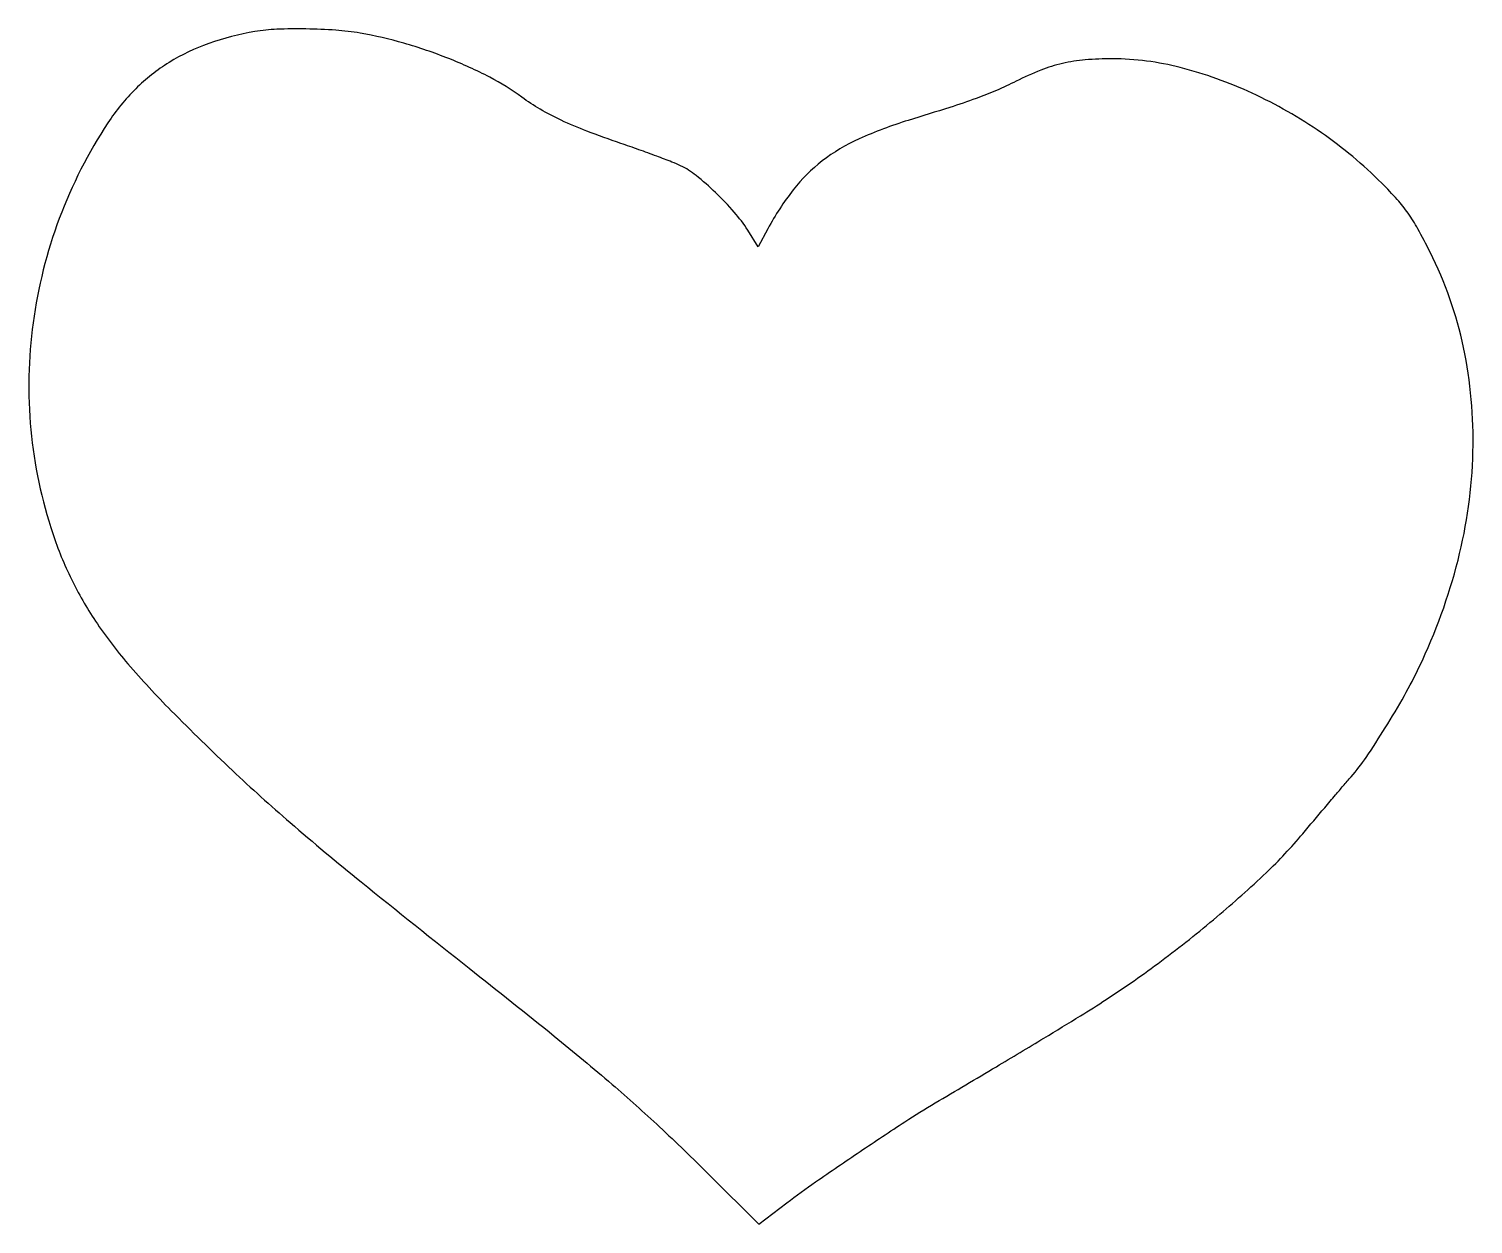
# Model space of a CAD drawing. Extents: x 0 to 464, y 0 to 384.
import ezdxf

# ---------------------------------------------------------------- set-up
doc = ezdxf.new("R2010")
doc.units = 0

msp = doc.modelspace()

# ---------------------------------------------------------------- linework, layer by layer
msp.add_lwpolyline([(72.830856, 382.976845, 0.042611), (58.01497, 379.156689, 0.054454), (45.307155, 373.075727, 0.056588), (34.591524, 364.618026, 0.051924), (25.692086, 353.742774, 0.056012), (10.0598, 322.979934, 0.056222), (1.669869, 289.553441, 0.056494), (0.958894, 255.248543, 0.057622), (7.972842, 221.893705, 0.032794), (13.935697, 207.302289, 0.034095), (21.68919, 193.812954, 0.030161), (32.057369, 180.178286, 0.017579), (46, 165.079205, 0.008302), (65.626034, 145.917066, 0.011066), (84.114581, 129.214066, 0.008376), (106.895512, 110.188141, 0.002625), (141.63986, 82.445204, -0.002679), (168.908159, 60.667008, -0.007751), (187.467927, 45.199073, -0.010016), (202.689679, 31.568164, -0.008033), (218.535315, 16.313049), (234.57063, 0.371103), (243.535315, 7.209728, -0.011345), (252.758094, 13.919779, -0.003456), (267.016679, 23.661563, -0.003461), (281.41541, 33.209632, -0.01125), (291.14281, 39.255799, 0.000841), (310.750224, 50.884332, 0.001744), (326.012451, 60.04287, 0.002162), (337.766194, 67.221521, 0.005991), (345.951446, 72.405816, 0.016518), (363.717637, 84.812616, 0.014419), (381.469865, 98.919669, 0.014927), (397.304774, 113.095374, 0.027957), (409.080326, 125.612591, -0.00015), (416.109011, 133.969577, -0.001018), (419.597064, 138.097187, -0.001932), (422.067438, 140.985774, -0.001791), (424.622782, 143.929058, 0.030408), (429.403494, 150.117654, 0.010484), (435.563664, 159.602967, 0.01067), (441.668409, 169.93481, 0.016347), (446.467266, 179.160504, 0.049628), (458.888055, 213.423299, 0.055706), (463.686221, 248.148024, 0.058347), (460.645934, 281.631632, 0.064894), (449.929626, 312.245314, 0.009478), (445.993033, 319.710295, 0.02688), (442.877515, 324.701965, 0.029598), (439.418018, 329.060463, 0.013664), (434.442529, 334.3225, 0.045135), (415.063011, 350.508508, 0.043261), (392.826168, 363.216002, 0.045074), (369.777707, 371.437011, 0.062115), (348, 374.250062, 0.021953), (339.263032, 373.904687, 0.036414), (331.981183, 372.757884, 0.036649), (324.975481, 370.573362, 0.02259), (317.09012, 367.045312, -0.014826), (310.779859, 364.103597, -0.014687), (304.286674, 361.531157, -0.010054), (295.809426, 358.649016, -0.002846), (282.5, 354.503812, 0.031866), (266.680159, 348.550157, 0.058467), (254.888318, 341.474434, 0.062701), (245.595235, 332.235109, 0.042716), (237.447284, 319.735564), (234.355538, 313.971127), (230.995481, 319.235564, 0.037574), (226.652496, 325.030002, 0.021852), (220.648741, 331.32155, 0.021559), (214.403959, 336.820697, 0.059764), (209.452244, 339.921678, 0.016789), (206.663115, 341.122437, 0.00364), (201.7645, 342.998113, 0.003792), (196.059764, 345.085777, 0.00362), (190.235415, 347.119838, -0.008754), (179.363251, 351.042476, -0.018272), (171.074441, 354.549949, -0.022718), (164.378481, 358.055346, -0.028027), (158.5, 361.938293, 0.041265), (148.205372, 368.353893, 0.024481), (135.028082, 374.331492, 0.023738), (120.642175, 379.250169, 0.027986), (106.61901, 382.474877, 0.024924), (98.802175, 383.419276, 0.013886), (89.216907, 383.828104, 0.013832), (79.849233, 383.708132, 0.031687)], format="xyb", close=True)

doc.saveas('drawing.dxf')
